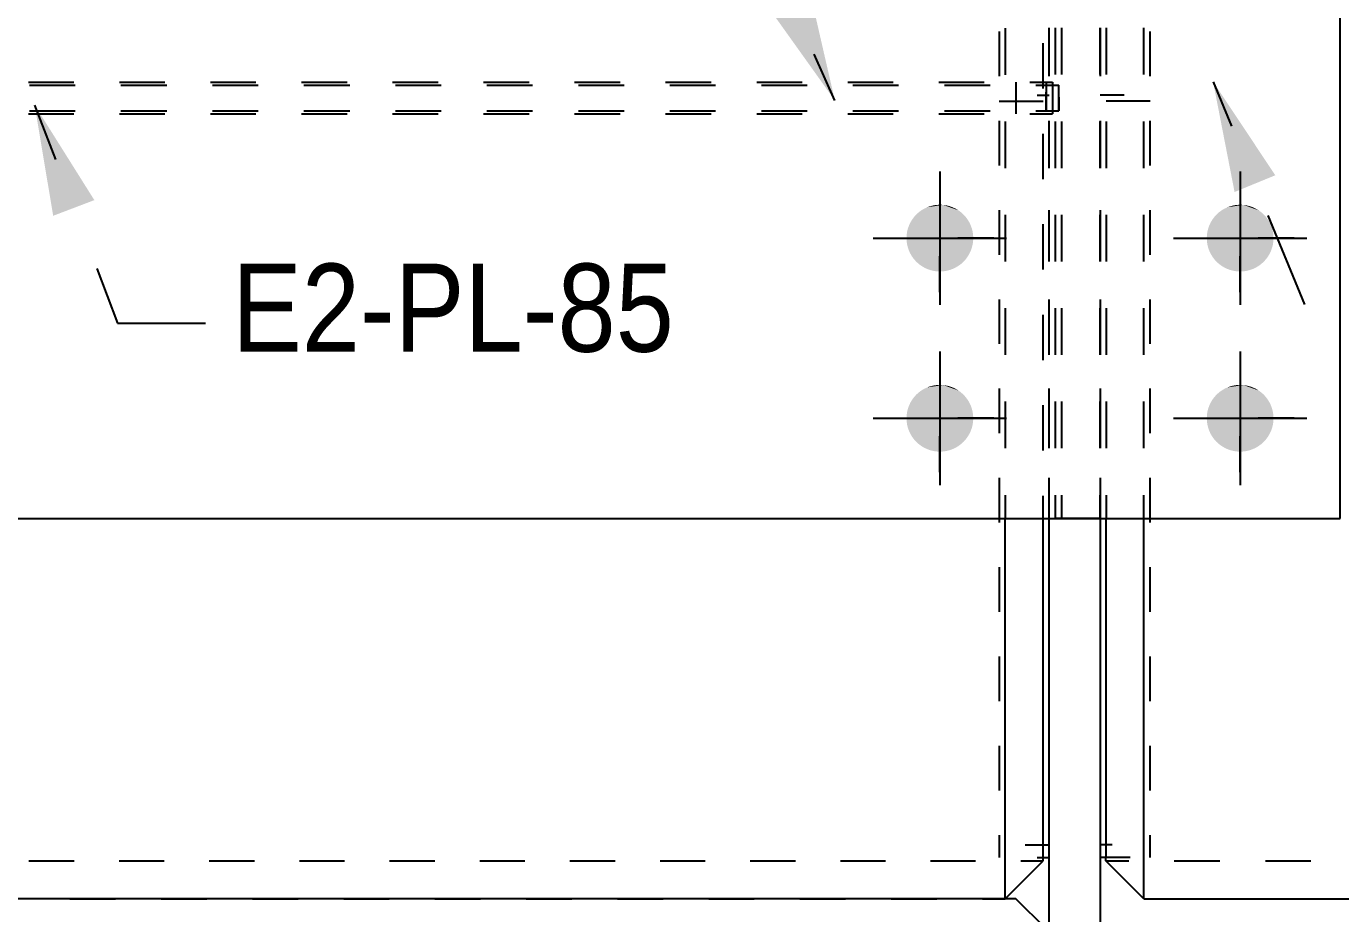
# Model space of a CAD drawing. Header units: millimetres. Extents: x 67 to 383, y 106 to 148.
# Drawn here: x 156.701 to 161.503, y 132.825 to 136.067 of the extents above; entities that cross this region are included whole.
import ezdxf

# ---------------------------------------------------------------- set-up
doc = ezdxf.new("R2010")
doc.units = ezdxf.units.MM
doc.linetypes.add('XKITLINE00', pattern=[0])
doc.styles.add('ARIAL', font='ARIAL.TTF')

msp = doc.modelspace()

# ---------------------------------------------------------------- linework, layer by layer
at = {"color": 2, "linetype": 'XKITLINE00'}
for p, q in [((161.5011, 134.269), (161.5011, 137.3404)), ((154.7732, 134.269), (161.5011, 134.269)), ((160.2773, 132.8795), (160.2773, 134.269)), ((160.4159, 133.0426), (160.4159, 134.269)), ((160.4378, 134.2689), (160.6235, 134.2689)), ((160.4378, 132.1847), (160.4378, 134.2689)), ((160.6235, 134.2689), (160.6235, 132.1847)), ((160.6455, 133.0426), (160.6455, 134.269)), ((160.7841, 132.8795), (160.7841, 134.269)), ((160.2773, 132.8795), (160.4162, 133.0184)), ((160.4162, 133.0184), (160.4159, 133.0426)), ((160.4161, 133.0301), (160.4378, 133.0301)), ((160.6453, 133.0301), (160.6235, 133.0301)), ((160.6451, 133.0184), (160.6455, 133.0426)), ((160.6451, 133.0184), (160.6455, 133.0184)), ((160.7841, 132.8795), (160.6451, 133.0184)), ((160.3165, 132.8795), (155.9032, 132.8795)), ((160.4262, 132.7698), (160.3165, 132.8795)), ((160.7841, 132.8795), (165.3038, 132.8795))]:
    msp.add_line(p, q, dxfattribs=at)
at = {"linetype": 'XKITLINE00'}
for p, q in [((160.255, 136.0478), (160.255, 135.8847)), ((160.2773, 136.0604), (160.2773, 135.8898)), ((160.4378, 135.89), (160.4378, 136.0606)), ((160.4378, 135.8847), (160.4378, 136.0478)), ((160.461, 135.89), (160.461, 136.0607)), ((160.4842, 135.89), (160.4842, 136.0606)), ((160.6235, 136.0607), (160.6235, 135.89)), ((160.6235, 136.0606), (160.6235, 135.89)), ((160.6235, 135.89), (160.6235, 136.0606)), ((160.6235, 136.0478), (160.6235, 135.8847)), ((160.6455, 136.0607), (160.6455, 135.89)), ((160.7841, 135.89), (160.7841, 136.0607)), ((160.8064, 135.8847), (160.8064, 136.0478)), ((161.5011, 135.89), (161.5011, 136.0606)), ((160.4159, 135.8393), (160.4159, 136.0046)), ((159.6547, 135.7961), (159.5788, 135.9646)), ((156.7087, 135.8627), (156.8749, 135.8627)), ((156.7126, 135.8511), (156.8797, 135.8511)), ((157.0412, 135.8627), (157.2075, 135.8627)), ((157.0468, 135.8511), (157.2139, 135.8511)), ((157.3738, 135.8627), (157.5401, 135.8627)), ((157.381, 135.8511), (157.5482, 135.8511)), ((157.7064, 135.8627), (157.8726, 135.8627)), ((157.7153, 135.8511), (157.8824, 135.8511)), ((158.0389, 135.8627), (158.2052, 135.8627)), ((158.0495, 135.8511), (158.2166, 135.8511)), ((158.3715, 135.8627), (158.5378, 135.8627)), ((158.3837, 135.8511), (158.5508, 135.8511)), ((158.7041, 135.8627), (158.8703, 135.8627)), ((158.7179, 135.8511), (158.8851, 135.8511)), ((159.0366, 135.8627), (159.2029, 135.8627)), ((159.0522, 135.8511), (159.2193, 135.8511)), ((159.3692, 135.8627), (159.5355, 135.8627)), ((159.3864, 135.8511), (159.5535, 135.8511)), ((159.7017, 135.8627), (159.868, 135.8627)), ((159.7206, 135.8511), (159.8877, 135.8511)), ((160.0343, 135.8627), (160.2006, 135.8627)), ((160.0548, 135.8511), (160.222, 135.8511)), ((160.3171, 135.7466), (160.3171, 135.8627)), ((160.3669, 135.8627), (160.45, 135.8627)), ((160.3891, 135.8511), (160.4726, 135.8511)), ((160.4262, 135.8511), (160.4262, 135.7582)), ((160.4268, 135.8627), (160.4268, 135.8179)), ((160.45, 135.8627), (160.45, 135.7466)), ((160.4726, 135.7582), (160.4726, 135.8511)), ((161.0367, 135.8639), (161.1035, 135.7012)), ((160.3937, 135.8156), (160.4378, 135.8156)), ((160.4262, 135.7582), (160.4262, 135.8262)), ((160.4726, 135.8079), (160.4726, 135.7582)), ((160.7113, 135.8156), (160.6235, 135.8156)), ((156.7126, 135.7582), (156.8797, 135.7582)), ((156.7315, 135.7789), (156.8072, 135.5798)), ((157.0468, 135.7582), (157.2139, 135.7582)), ((157.381, 135.7582), (157.5482, 135.7582)), ((157.7153, 135.7582), (157.8824, 135.7582)), ((158.0495, 135.7582), (158.2166, 135.7582)), ((158.3837, 135.7582), (158.5508, 135.7582)), ((158.7179, 135.7582), (158.8851, 135.7582)), ((159.0522, 135.7582), (159.2193, 135.7582)), ((159.3864, 135.7582), (159.5535, 135.7582)), ((159.7206, 135.7582), (159.8877, 135.7582)), ((160.0548, 135.7582), (160.222, 135.7582)), ((160.255, 135.7936), (160.4159, 135.7936)), ((160.3891, 135.7582), (160.4726, 135.7582)), ((160.8064, 135.7936), (160.6455, 135.7936)), ((156.7087, 135.7466), (156.8749, 135.7466)), ((157.0412, 135.7466), (157.2075, 135.7466)), ((157.3738, 135.7466), (157.5401, 135.7466)), ((157.7064, 135.7466), (157.8726, 135.7466)), ((158.0389, 135.7466), (158.2052, 135.7466)), ((158.3715, 135.7466), (158.5378, 135.7466)), ((158.7041, 135.7466), (158.8703, 135.7466)), ((159.0366, 135.7466), (159.2029, 135.7466)), ((159.3692, 135.7466), (159.5355, 135.7466)), ((159.7017, 135.7466), (159.868, 135.7466)), ((160.0343, 135.7466), (160.2006, 135.7466)), ((160.255, 135.7216), (160.255, 135.5585)), ((160.2773, 135.7191), (160.2773, 135.5485)), ((160.3669, 135.7466), (160.45, 135.7466)), ((160.4378, 135.5585), (160.4378, 135.7216)), ((160.4378, 135.5487), (160.4378, 135.7193)), ((160.461, 135.5488), (160.461, 135.7194)), ((160.4842, 135.5487), (160.4842, 135.7194)), ((160.6235, 135.7216), (160.6235, 135.5585)), ((160.6235, 135.7194), (160.6235, 135.5487)), ((160.6235, 135.7194), (160.6235, 135.5488)), ((160.6235, 135.5487), (160.6235, 135.7193)), ((160.6455, 135.7194), (160.6455, 135.5488)), ((160.7841, 135.5488), (160.7841, 135.7194)), ((160.8064, 135.5585), (160.8064, 135.7216)), ((161.5011, 135.5487), (161.5011, 135.7194)), ((160.4159, 135.5087), (160.4159, 135.674)), ((160.255, 135.3953), (160.255, 135.2322)), ((160.2773, 135.3779), (160.2773, 135.2073)), ((160.4378, 135.2322), (160.4378, 135.3953)), ((160.4378, 135.2074), (160.4378, 135.3781)), ((160.461, 135.2075), (160.461, 135.3781)), ((160.4842, 135.2075), (160.4842, 135.3781)), ((160.6235, 135.3953), (160.6235, 135.2322)), ((160.6235, 135.3781), (160.6235, 135.2075)), ((160.6235, 135.2074), (160.6235, 135.3781)), ((160.6235, 135.3781), (160.6235, 135.2075)), ((160.6455, 135.3781), (160.6455, 135.2075)), ((160.7841, 135.2075), (160.7841, 135.3781)), ((160.8064, 135.2322), (160.8064, 135.3953)), ((161.2372, 135.3759), (161.3709, 135.0505)), ((161.5011, 135.2075), (161.5011, 135.3781)), ((160.4159, 135.1781), (160.4159, 135.3434)), ((156.9586, 135.1815), (157.0344, 134.9824)), ((160.255, 135.0691), (160.255, 134.906)), ((160.2773, 135.0367), (160.2773, 134.8661)), ((160.4378, 134.906), (160.4378, 135.0691)), ((160.4378, 134.8661), (160.4378, 135.0368)), ((160.461, 134.8662), (160.461, 135.0369)), ((160.4842, 134.8662), (160.4842, 135.0368)), ((160.6235, 135.0691), (160.6235, 134.906)), ((160.6235, 135.0369), (160.6235, 134.8662)), ((160.6235, 135.0368), (160.6235, 134.8662)), ((160.6235, 134.8661), (160.6235, 135.0368)), ((160.6455, 135.0369), (160.6455, 134.8662)), ((160.7841, 134.8662), (160.7841, 135.0369)), ((160.8064, 134.906), (160.8064, 135.0691)), ((161.5011, 134.8662), (161.5011, 135.0368)), ((157.0344, 134.9824), (157.3561, 134.9824)), ((160.4159, 134.8475), (160.4159, 135.0128)), ((160.255, 134.7429), (160.255, 134.5797)), ((160.4378, 134.5797), (160.4378, 134.7429)), ((160.6235, 134.7429), (160.6235, 134.5797)), ((160.8064, 134.5797), (160.8064, 134.7429)), ((160.2773, 134.6955), (160.2773, 134.5249)), ((160.4378, 134.5249), (160.4378, 134.6955)), ((160.461, 134.5249), (160.461, 134.6956)), ((160.4842, 134.5249), (160.4842, 134.6956)), ((160.6235, 134.6956), (160.6235, 134.5249)), ((160.6235, 134.6956), (160.6235, 134.5249)), ((160.6235, 134.5249), (160.6235, 134.6955)), ((160.6455, 134.6956), (160.6455, 134.5249)), ((160.7841, 134.5249), (160.7841, 134.6956)), ((161.5011, 134.5249), (161.5011, 134.6956)), ((160.4159, 134.5169), (160.4159, 134.6822)), ((160.255, 134.4166), (160.255, 134.2535)), ((160.4378, 134.2535), (160.4378, 134.4166)), ((160.6235, 134.4166), (160.6235, 134.2535)), ((160.8064, 134.2535), (160.8064, 134.4166)), ((160.2773, 134.3543), (160.2773, 134.269)), ((160.4159, 134.269), (160.4159, 134.3516)), ((160.4378, 134.2689), (160.4378, 134.3542)), ((160.461, 134.269), (160.461, 134.3543)), ((160.4842, 134.269), (160.4842, 134.3543)), ((160.6235, 134.3543), (160.6235, 134.269)), ((160.6235, 134.3543), (160.6235, 134.269)), ((160.6235, 134.2689), (160.6235, 134.3542)), ((160.6455, 134.3543), (160.6455, 134.269)), ((160.7841, 134.269), (160.7841, 134.3543)), ((161.5011, 134.269), (161.5011, 134.3543)), ((156.7075, 134.269), (156.8757, 134.269)), ((157.0439, 134.269), (157.2121, 134.269)), ((157.3803, 134.269), (157.5485, 134.269)), ((157.7167, 134.269), (157.8849, 134.269)), ((158.0531, 134.269), (158.2213, 134.269)), ((158.3895, 134.269), (158.5577, 134.269)), ((158.7259, 134.269), (158.894, 134.269)), ((159.0622, 134.269), (159.2304, 134.269)), ((159.3986, 134.269), (159.5668, 134.269)), ((159.735, 134.269), (159.9032, 134.269)), ((160.0714, 134.269), (160.2396, 134.269)), ((160.4078, 134.269), (160.576, 134.269)), ((160.6235, 134.269), (160.4627, 134.269)), ((160.4842, 134.269), (160.6235, 134.269)), ((160.4842, 134.269), (160.5058, 134.269)), ((160.5738, 134.2689), (160.6235, 134.2689)), ((160.7442, 134.269), (160.9124, 134.269)), ((161.0806, 134.269), (161.2488, 134.269)), ((161.417, 134.269), (161.5011, 134.269)), ((160.255, 134.0904), (160.255, 133.9273)), ((160.4378, 133.9273), (160.4378, 134.0904)), ((160.6235, 134.0904), (160.6235, 133.9273)), ((160.8064, 133.9273), (160.8064, 134.0904)), ((160.255, 133.7641), (160.255, 133.601)), ((160.4378, 133.601), (160.4378, 133.7641)), ((160.6235, 133.7641), (160.6235, 133.601)), ((160.8064, 133.601), (160.8064, 133.7641)), ((160.255, 133.4379), (160.255, 133.2748)), ((160.4378, 133.2748), (160.4378, 133.4379)), ((160.6235, 133.4379), (160.6235, 133.2748)), ((160.8064, 133.2748), (160.8064, 133.4379)), ((160.255, 133.1117), (160.255, 133.0301)), ((160.4378, 133.0301), (160.4378, 133.1117)), ((160.6235, 133.1117), (160.6235, 133.0301)), ((160.8064, 133.0301), (160.8064, 133.1117)), ((160.3499, 133.0765), (160.4378, 133.0765)), ((160.6674, 133.0765), (160.6235, 133.0765)), ((156.7108, 133.0184), (156.8755, 133.0184)), ((157.0402, 133.0184), (157.2049, 133.0184)), ((157.3696, 133.0184), (157.5343, 133.0184)), ((157.699, 133.0184), (157.8636, 133.0184)), ((158.0283, 133.0184), (158.193, 133.0184)), ((158.3577, 133.0184), (158.5224, 133.0184)), ((158.6871, 133.0184), (158.8517, 133.0184)), ((159.0164, 133.0184), (159.1811, 133.0184)), ((159.3458, 133.0184), (159.5105, 133.0184)), ((159.6752, 133.0184), (159.8398, 133.0184)), ((160.0045, 133.0184), (160.1692, 133.0184)), ((160.3339, 133.0184), (160.4162, 133.0184)), ((160.3939, 133.0301), (160.4161, 133.0301)), ((160.7332, 133.0301), (160.6453, 133.0301)), ((160.6455, 133.0184), (160.7287, 133.0184)), ((160.895, 133.0184), (161.0614, 133.0184)), ((161.2278, 133.0184), (161.3942, 133.0184)), ((156.8604, 132.8795), (157.0271, 132.8795)), ((157.1937, 132.8795), (157.3604, 132.8795)), ((157.5271, 132.8795), (157.6938, 132.8795)), ((157.8605, 132.8795), (158.0271, 132.8795)), ((158.1938, 132.8795), (158.3605, 132.8795)), ((158.5272, 132.8795), (158.6938, 132.8795)), ((158.8605, 132.8795), (159.0272, 132.8795)), ((159.1939, 132.8795), (159.3606, 132.8795)), ((159.5272, 132.8795), (159.6939, 132.8795)), ((159.8606, 132.8795), (160.0273, 132.8795)), ((160.1939, 132.8795), (160.2773, 132.8795))]:
    msp.add_line(p, q, dxfattribs=at)
at = {"color": 3, "linetype": 'XKITLINE00'}
for p, q in [((160.0385, 135.5367), (160.0385, 135.0489)), ((161.1355, 135.5367), (161.1355, 135.0489)), ((160.0385, 135.4902), (160.0385, 135.3587)), ((161.1355, 135.4902), (161.1355, 135.3587)), ((159.7946, 135.2928), (160.2824, 135.2928)), ((159.8411, 135.2928), (159.9726, 135.2928)), ((160.236, 135.2928), (160.1045, 135.2928)), ((160.8916, 135.2928), (161.3793, 135.2928)), ((160.938, 135.2928), (161.0695, 135.2928)), ((161.3329, 135.2928), (161.2014, 135.2928)), ((160.0385, 135.0953), (160.0385, 135.2268)), ((161.1355, 135.0953), (161.1355, 135.2268)), ((160.0385, 134.8785), (160.0385, 134.3908)), ((161.1355, 134.8785), (161.1355, 134.3908)), ((160.0385, 134.8321), (160.0385, 134.7006)), ((161.1355, 134.8321), (161.1355, 134.7006)), ((159.7946, 134.6346), (160.2824, 134.6346)), ((159.8411, 134.6346), (159.9726, 134.6346)), ((160.236, 134.6346), (160.1045, 134.6346)), ((160.8916, 134.6346), (161.3793, 134.6346)), ((160.938, 134.6346), (161.0695, 134.6346)), ((161.3329, 134.6346), (161.2014, 134.6346)), ((160.0385, 134.4372), (160.0385, 134.5687)), ((161.1355, 134.4372), (161.1355, 134.5687))]:
    msp.add_line(p, q, dxfattribs=at)
at = {"linetype": 'Continuous'}
for points in [[(159.6547, 135.7961), (159.4162, 136.1298), (159.6547, 135.7961), (159.5629, 136.1959)], [(161.0367, 135.8639), (161.2639, 135.5224), (161.0367, 135.8639), (161.1151, 135.4613)], [(156.7315, 135.7789), (156.9496, 135.4316), (156.7315, 135.7789), (156.7992, 135.3744)]]:
    msp.add_solid(points, dxfattribs=at)
at = {"color": 3, "linetype": 'Continuous'}
for points in [[(160.0505, 135.4142), (159.9172, 135.3048), (159.9166, 135.2928)], [(160.0505, 135.4142), (159.9166, 135.2928), (159.9172, 135.2808)], [(160.0505, 135.4142), (159.9189, 135.3166), (159.9172, 135.3048)], [(160.0505, 135.4142), (159.9172, 135.2808), (159.9189, 135.269)], [(160.0505, 135.4142), (159.9218, 135.3282), (159.9189, 135.3166)], [(160.0505, 135.4142), (159.9189, 135.269), (159.9218, 135.2574)], [(160.0505, 135.4142), (159.9259, 135.3395), (159.9218, 135.3282)], [(160.0505, 135.4142), (159.9218, 135.2574), (159.9259, 135.2461)], [(160.0505, 135.4142), (159.931, 135.3503), (159.9259, 135.3395)], [(160.0505, 135.4142), (159.9259, 135.2461), (159.931, 135.2353)], [(160.0505, 135.4142), (159.9371, 135.3605), (159.931, 135.3503)], [(160.0505, 135.4142), (159.931, 135.2353), (159.9371, 135.2251)], [(160.0505, 135.4142), (159.9443, 135.3702), (159.9371, 135.3605)], [(160.0505, 135.4142), (159.9371, 135.2251), (159.9443, 135.2154)], [(160.0505, 135.4142), (159.9523, 135.379), (159.9443, 135.3702)], [(160.0505, 135.4142), (159.9443, 135.2154), (159.9523, 135.2066)], [(160.0505, 135.4142), (159.9612, 135.3871), (159.9523, 135.379)], [(160.0505, 135.4142), (159.9523, 135.2066), (159.9612, 135.1985)], [(160.0505, 135.4142), (159.9708, 135.3942), (159.9612, 135.3871)], [(160.0505, 135.4142), (159.9612, 135.1985), (159.9708, 135.1914)], [(160.0505, 135.4142), (159.981, 135.4003), (159.9708, 135.3942)], [(160.0505, 135.4142), (159.9708, 135.1914), (159.981, 135.1853)], [(160.0505, 135.4142), (159.9919, 135.4055), (159.981, 135.4003)], [(160.0505, 135.4142), (159.981, 135.1853), (159.9919, 135.1801)], [(160.0505, 135.4142), (160.0031, 135.4095), (159.9919, 135.4055)], [(160.0505, 135.4142), (159.9919, 135.1801), (160.0031, 135.1761)], [(160.0505, 135.4142), (160.0147, 135.4124), (160.0031, 135.4095)], [(160.0505, 135.4142), (160.0031, 135.1761), (160.0147, 135.1732)], [(160.0505, 135.4142), (160.0266, 135.4142), (160.0147, 135.4124)], [(160.0505, 135.4142), (160.0147, 135.1732), (160.0266, 135.1714)], [(160.0505, 135.4142), (160.0385, 135.4147), (160.0266, 135.4142)], [(160.0505, 135.4142), (160.0266, 135.1714), (160.0385, 135.1709)], [(160.0505, 135.4142), (160.0385, 135.1709), (160.0505, 135.1714)], [(160.0505, 135.4142), (160.0505, 135.1714), (160.0623, 135.1732)], [(160.0505, 135.4142), (160.0623, 135.1732), (160.0739, 135.1761)], [(160.0505, 135.4142), (160.0739, 135.1761), (160.0852, 135.1801)], [(160.0505, 135.4142), (160.0852, 135.1801), (160.096, 135.1853)], [(160.0505, 135.4142), (160.096, 135.1853), (160.1063, 135.1914)], [(160.0505, 135.4142), (160.1063, 135.1914), (160.1159, 135.1985)], [(160.0505, 135.4142), (160.1159, 135.1985), (160.1247, 135.2066)], [(160.0505, 135.4142), (160.1247, 135.2066), (160.1328, 135.2154)], [(160.0505, 135.4142), (160.1328, 135.2154), (160.1399, 135.2251)], [(160.0505, 135.4142), (160.1399, 135.2251), (160.1461, 135.2353)], [(160.0505, 135.4142), (160.1461, 135.2353), (160.1512, 135.2461)], [(160.0505, 135.4142), (160.1512, 135.2461), (160.1552, 135.2574)], [(160.0505, 135.4142), (160.1552, 135.2574), (160.1581, 135.269)], [(160.0505, 135.4142), (160.1581, 135.269), (160.1599, 135.2808)], [(160.0505, 135.4142), (160.1599, 135.2808), (160.1605, 135.2928)], [(160.0505, 135.4142), (160.1605, 135.2928), (160.1599, 135.3048)], [(160.0505, 135.4142), (160.1599, 135.3048), (160.1581, 135.3166)], [(160.0505, 135.4142), (160.1581, 135.3166), (160.1552, 135.3282)], [(160.0505, 135.4142), (160.1552, 135.3282), (160.1512, 135.3395)], [(160.0505, 135.4142), (160.1512, 135.3395), (160.1461, 135.3503)], [(160.0505, 135.4142), (160.1461, 135.3503), (160.1399, 135.3605)], [(160.0505, 135.4142), (160.1399, 135.3605), (160.1328, 135.3702)], [(160.0505, 135.4142), (160.1328, 135.3702), (160.1247, 135.379)], [(160.0505, 135.4142), (160.1247, 135.379), (160.1159, 135.3871)], [(160.0505, 135.4142), (160.1159, 135.3871), (160.1063, 135.3942)], [(160.0505, 135.4142), (160.1063, 135.3942), (160.096, 135.4003)], [(160.0505, 135.4142), (160.096, 135.4003), (160.0852, 135.4055)], [(160.0505, 135.4142), (160.0852, 135.4055), (160.0739, 135.4095)], [(160.0505, 135.4142), (160.0739, 135.4095), (160.0623, 135.4124)], [(161.1474, 135.4142), (161.0141, 135.3048), (161.0135, 135.2928)], [(161.1474, 135.4142), (161.0135, 135.2928), (161.0141, 135.2808)], [(161.1474, 135.4142), (161.0159, 135.3166), (161.0141, 135.3048)], [(161.1474, 135.4142), (161.0141, 135.2808), (161.0159, 135.269)], [(161.1474, 135.4142), (161.0188, 135.3282), (161.0159, 135.3166)], [(161.1474, 135.4142), (161.0159, 135.269), (161.0188, 135.2574)], [(161.1474, 135.4142), (161.0228, 135.3395), (161.0188, 135.3282)], [(161.1474, 135.4142), (161.0188, 135.2574), (161.0228, 135.2461)], [(161.1474, 135.4142), (161.0279, 135.3503), (161.0228, 135.3395)], [(161.1474, 135.4142), (161.0228, 135.2461), (161.0279, 135.2353)], [(161.1474, 135.4142), (161.0341, 135.3605), (161.0279, 135.3503)], [(161.1474, 135.4142), (161.0279, 135.2353), (161.0341, 135.2251)], [(161.1474, 135.4142), (161.0412, 135.3702), (161.0341, 135.3605)], [(161.1474, 135.4142), (161.0341, 135.2251), (161.0412, 135.2154)], [(161.1474, 135.4142), (161.0492, 135.379), (161.0412, 135.3702)], [(161.1474, 135.4142), (161.0412, 135.2154), (161.0492, 135.2066)], [(161.1474, 135.4142), (161.0581, 135.3871), (161.0492, 135.379)], [(161.1474, 135.4142), (161.0492, 135.2066), (161.0581, 135.1985)], [(161.1474, 135.4142), (161.0677, 135.3942), (161.0581, 135.3871)], [(161.1474, 135.4142), (161.0581, 135.1985), (161.0677, 135.1914)], [(161.1474, 135.4142), (161.078, 135.4003), (161.0677, 135.3942)], [(161.1474, 135.4142), (161.0677, 135.1914), (161.078, 135.1853)], [(161.1474, 135.4142), (161.0888, 135.4055), (161.078, 135.4003)], [(161.1474, 135.4142), (161.078, 135.1853), (161.0888, 135.1801)], [(161.1474, 135.4142), (161.1001, 135.4095), (161.0888, 135.4055)], [(161.1474, 135.4142), (161.0888, 135.1801), (161.1001, 135.1761)], [(161.1474, 135.4142), (161.1117, 135.4124), (161.1001, 135.4095)], [(161.1474, 135.4142), (161.1001, 135.1761), (161.1117, 135.1732)], [(161.1474, 135.4142), (161.1235, 135.4142), (161.1117, 135.4124)], [(161.1474, 135.4142), (161.1117, 135.1732), (161.1235, 135.1714)], [(161.1474, 135.4142), (161.1355, 135.4147), (161.1235, 135.4142)], [(161.1474, 135.4142), (161.1235, 135.1714), (161.1355, 135.1709)], [(161.1474, 135.4142), (161.1355, 135.1709), (161.1474, 135.1714)], [(161.1474, 135.4142), (161.1474, 135.1714), (161.1592, 135.1732)], [(161.1474, 135.4142), (161.1592, 135.1732), (161.1708, 135.1761)], [(161.1474, 135.4142), (161.1708, 135.1761), (161.1821, 135.1801)], [(161.1474, 135.4142), (161.1821, 135.1801), (161.1929, 135.1853)], [(161.1474, 135.4142), (161.1929, 135.1853), (161.2032, 135.1914)], [(161.1474, 135.4142), (161.2032, 135.1914), (161.2128, 135.1985)], [(161.1474, 135.4142), (161.2128, 135.1985), (161.2217, 135.2066)], [(161.1474, 135.4142), (161.2217, 135.2066), (161.2297, 135.2154)], [(161.1474, 135.4142), (161.2297, 135.2154), (161.2368, 135.2251)], [(161.1474, 135.4142), (161.2368, 135.2251), (161.243, 135.2353)], [(161.1474, 135.4142), (161.243, 135.2353), (161.2481, 135.2461)], [(161.1474, 135.4142), (161.2481, 135.2461), (161.2521, 135.2574)], [(161.1474, 135.4142), (161.2521, 135.2574), (161.2551, 135.269)], [(161.1474, 135.4142), (161.2551, 135.269), (161.2568, 135.2808)], [(161.1474, 135.4142), (161.2568, 135.2808), (161.2574, 135.2928)], [(161.1474, 135.4142), (161.2574, 135.2928), (161.2568, 135.3048)], [(161.1474, 135.4142), (161.2568, 135.3048), (161.2551, 135.3166)], [(161.1474, 135.4142), (161.2551, 135.3166), (161.2521, 135.3282)], [(161.1474, 135.4142), (161.2521, 135.3282), (161.2481, 135.3395)], [(161.1474, 135.4142), (161.2481, 135.3395), (161.243, 135.3503)], [(161.1474, 135.4142), (161.243, 135.3503), (161.2368, 135.3605)], [(161.1474, 135.4142), (161.2368, 135.3605), (161.2297, 135.3702)], [(161.1474, 135.4142), (161.2297, 135.3702), (161.2217, 135.379)], [(161.1474, 135.4142), (161.2217, 135.379), (161.2128, 135.3871)], [(161.1474, 135.4142), (161.2128, 135.3871), (161.2032, 135.3942)], [(161.1474, 135.4142), (161.2032, 135.3942), (161.1929, 135.4003)], [(161.1474, 135.4142), (161.1929, 135.4003), (161.1821, 135.4055)], [(161.1474, 135.4142), (161.1821, 135.4055), (161.1708, 135.4095)], [(161.1474, 135.4142), (161.1708, 135.4095), (161.1592, 135.4124)], [(160.0505, 134.756), (159.9172, 134.6466), (159.9166, 134.6346)], [(160.0505, 134.756), (159.9166, 134.6346), (159.9172, 134.6227)], [(160.0505, 134.756), (159.9189, 134.6584), (159.9172, 134.6466)], [(160.0505, 134.756), (159.9172, 134.6227), (159.9189, 134.6109)], [(160.0505, 134.756), (159.9218, 134.67), (159.9189, 134.6584)], [(160.0505, 134.756), (159.9189, 134.6109), (159.9218, 134.5992)], [(160.0505, 134.756), (159.9259, 134.6813), (159.9218, 134.67)], [(160.0505, 134.756), (159.9218, 134.5992), (159.9259, 134.588)], [(160.0505, 134.756), (159.931, 134.6921), (159.9259, 134.6813)], [(160.0505, 134.756), (159.9259, 134.588), (159.931, 134.5772)], [(160.0505, 134.756), (159.9371, 134.7024), (159.931, 134.6921)], [(160.0505, 134.756), (159.931, 134.5772), (159.9371, 134.5669)], [(160.0505, 134.756), (159.9443, 134.712), (159.9371, 134.7024)], [(160.0505, 134.756), (159.9371, 134.5669), (159.9443, 134.5573)], [(160.0505, 134.756), (159.9523, 134.7209), (159.9443, 134.712)], [(160.0505, 134.756), (159.9443, 134.5573), (159.9523, 134.5484)], [(160.0505, 134.756), (159.9612, 134.7289), (159.9523, 134.7209)], [(160.0505, 134.756), (159.9523, 134.5484), (159.9612, 134.5404)], [(160.0505, 134.756), (159.9708, 134.736), (159.9612, 134.7289)], [(160.0505, 134.756), (159.9612, 134.5404), (159.9708, 134.5333)], [(160.0505, 134.756), (159.981, 134.7422), (159.9708, 134.736)], [(160.0505, 134.756), (159.9708, 134.5333), (159.981, 134.5271)], [(160.0505, 134.756), (159.9919, 134.7473), (159.981, 134.7422)], [(160.0505, 134.756), (159.981, 134.5271), (159.9919, 134.522)], [(160.0505, 134.756), (160.0031, 134.7513), (159.9919, 134.7473)], [(160.0505, 134.756), (159.9919, 134.522), (160.0031, 134.5179)], [(160.0505, 134.756), (160.0147, 134.7542), (160.0031, 134.7513)], [(160.0505, 134.756), (160.0031, 134.5179), (160.0147, 134.515)], [(160.0505, 134.756), (160.0266, 134.756), (160.0147, 134.7542)], [(160.0505, 134.756), (160.0147, 134.515), (160.0266, 134.5133)], [(160.0505, 134.756), (160.0385, 134.7566), (160.0266, 134.756)], [(160.0505, 134.756), (160.0266, 134.5133), (160.0385, 134.5127)], [(160.0505, 134.756), (160.0385, 134.5127), (160.0505, 134.5133)], [(160.0505, 134.756), (160.0505, 134.5133), (160.0623, 134.515)], [(160.0505, 134.756), (160.0623, 134.515), (160.0739, 134.5179)], [(160.0505, 134.756), (160.0739, 134.5179), (160.0852, 134.522)], [(160.0505, 134.756), (160.0852, 134.522), (160.096, 134.5271)], [(160.0505, 134.756), (160.096, 134.5271), (160.1063, 134.5333)], [(160.0505, 134.756), (160.1063, 134.5333), (160.1159, 134.5404)], [(160.0505, 134.756), (160.1159, 134.5404), (160.1247, 134.5484)], [(160.0505, 134.756), (160.1247, 134.5484), (160.1328, 134.5573)], [(160.0505, 134.756), (160.1328, 134.5573), (160.1399, 134.5669)], [(160.0505, 134.756), (160.1399, 134.5669), (160.1461, 134.5772)], [(160.0505, 134.756), (160.1461, 134.5772), (160.1512, 134.588)], [(160.0505, 134.756), (160.1512, 134.588), (160.1552, 134.5992)], [(160.0505, 134.756), (160.1552, 134.5992), (160.1581, 134.6109)], [(160.0505, 134.756), (160.1581, 134.6109), (160.1599, 134.6227)], [(160.0505, 134.756), (160.1599, 134.6227), (160.1605, 134.6346)], [(160.0505, 134.756), (160.1605, 134.6346), (160.1599, 134.6466)], [(160.0505, 134.756), (160.1599, 134.6466), (160.1581, 134.6584)], [(160.0505, 134.756), (160.1581, 134.6584), (160.1552, 134.67)], [(160.0505, 134.756), (160.1552, 134.67), (160.1512, 134.6813)], [(160.0505, 134.756), (160.1512, 134.6813), (160.1461, 134.6921)], [(160.0505, 134.756), (160.1461, 134.6921), (160.1399, 134.7024)], [(160.0505, 134.756), (160.1399, 134.7024), (160.1328, 134.712)], [(160.0505, 134.756), (160.1328, 134.712), (160.1247, 134.7209)], [(160.0505, 134.756), (160.1247, 134.7209), (160.1159, 134.7289)], [(160.0505, 134.756), (160.1159, 134.7289), (160.1063, 134.736)], [(160.0505, 134.756), (160.1063, 134.736), (160.096, 134.7422)], [(160.0505, 134.756), (160.096, 134.7422), (160.0852, 134.7473)], [(160.0505, 134.756), (160.0852, 134.7473), (160.0739, 134.7513)], [(160.0505, 134.756), (160.0739, 134.7513), (160.0623, 134.7542)], [(161.1474, 134.756), (161.0141, 134.6466), (161.0135, 134.6346)], [(161.1474, 134.756), (161.0135, 134.6346), (161.0141, 134.6227)], [(161.1474, 134.756), (161.0159, 134.6584), (161.0141, 134.6466)], [(161.1474, 134.756), (161.0141, 134.6227), (161.0159, 134.6109)], [(161.1474, 134.756), (161.0188, 134.67), (161.0159, 134.6584)], [(161.1474, 134.756), (161.0159, 134.6109), (161.0188, 134.5992)], [(161.1474, 134.756), (161.0228, 134.6813), (161.0188, 134.67)], [(161.1474, 134.756), (161.0188, 134.5992), (161.0228, 134.588)], [(161.1474, 134.756), (161.0279, 134.6921), (161.0228, 134.6813)], [(161.1474, 134.756), (161.0228, 134.588), (161.0279, 134.5772)], [(161.1474, 134.756), (161.0341, 134.7024), (161.0279, 134.6921)], [(161.1474, 134.756), (161.0279, 134.5772), (161.0341, 134.5669)], [(161.1474, 134.756), (161.0412, 134.712), (161.0341, 134.7024)], [(161.1474, 134.756), (161.0341, 134.5669), (161.0412, 134.5573)], [(161.1474, 134.756), (161.0492, 134.7209), (161.0412, 134.712)], [(161.1474, 134.756), (161.0412, 134.5573), (161.0492, 134.5484)], [(161.1474, 134.756), (161.0581, 134.7289), (161.0492, 134.7209)], [(161.1474, 134.756), (161.0492, 134.5484), (161.0581, 134.5404)], [(161.1474, 134.756), (161.0677, 134.736), (161.0581, 134.7289)], [(161.1474, 134.756), (161.0581, 134.5404), (161.0677, 134.5333)], [(161.1474, 134.756), (161.078, 134.7422), (161.0677, 134.736)], [(161.1474, 134.756), (161.0677, 134.5333), (161.078, 134.5271)], [(161.1474, 134.756), (161.0888, 134.7473), (161.078, 134.7422)], [(161.1474, 134.756), (161.078, 134.5271), (161.0888, 134.522)], [(161.1474, 134.756), (161.1001, 134.7513), (161.0888, 134.7473)], [(161.1474, 134.756), (161.0888, 134.522), (161.1001, 134.5179)], [(161.1474, 134.756), (161.1117, 134.7542), (161.1001, 134.7513)], [(161.1474, 134.756), (161.1001, 134.5179), (161.1117, 134.515)], [(161.1474, 134.756), (161.1235, 134.756), (161.1117, 134.7542)], [(161.1474, 134.756), (161.1117, 134.515), (161.1235, 134.5133)], [(161.1474, 134.756), (161.1355, 134.7566), (161.1235, 134.756)], [(161.1474, 134.756), (161.1235, 134.5133), (161.1355, 134.5127)], [(161.1474, 134.756), (161.1355, 134.5127), (161.1474, 134.5133)], [(161.1474, 134.756), (161.1474, 134.5133), (161.1592, 134.515)], [(161.1474, 134.756), (161.1592, 134.515), (161.1708, 134.5179)], [(161.1474, 134.756), (161.1708, 134.5179), (161.1821, 134.522)], [(161.1474, 134.756), (161.1821, 134.522), (161.1929, 134.5271)], [(161.1474, 134.756), (161.1929, 134.5271), (161.2032, 134.5333)], [(161.1474, 134.756), (161.2032, 134.5333), (161.2128, 134.5404)], [(161.1474, 134.756), (161.2128, 134.5404), (161.2217, 134.5484)], [(161.1474, 134.756), (161.2217, 134.5484), (161.2297, 134.5573)], [(161.1474, 134.756), (161.2297, 134.5573), (161.2368, 134.5669)], [(161.1474, 134.756), (161.2368, 134.5669), (161.243, 134.5772)], [(161.1474, 134.756), (161.243, 134.5772), (161.2481, 134.588)], [(161.1474, 134.756), (161.2481, 134.588), (161.2521, 134.5992)], [(161.1474, 134.756), (161.2521, 134.5992), (161.2551, 134.6109)], [(161.1474, 134.756), (161.2551, 134.6109), (161.2568, 134.6227)], [(161.1474, 134.756), (161.2568, 134.6227), (161.2574, 134.6346)], [(161.1474, 134.756), (161.2574, 134.6346), (161.2568, 134.6466)], [(161.1474, 134.756), (161.2568, 134.6466), (161.2551, 134.6584)], [(161.1474, 134.756), (161.2551, 134.6584), (161.2521, 134.67)], [(161.1474, 134.756), (161.2521, 134.67), (161.2481, 134.6813)], [(161.1474, 134.756), (161.2481, 134.6813), (161.243, 134.6921)], [(161.1474, 134.756), (161.243, 134.6921), (161.2368, 134.7024)], [(161.1474, 134.756), (161.2368, 134.7024), (161.2297, 134.712)], [(161.1474, 134.756), (161.2297, 134.712), (161.2217, 134.7209)], [(161.1474, 134.756), (161.2217, 134.7209), (161.2128, 134.7289)], [(161.1474, 134.756), (161.2128, 134.7289), (161.2032, 134.736)], [(161.1474, 134.756), (161.2032, 134.736), (161.1929, 134.7422)], [(161.1474, 134.756), (161.1929, 134.7422), (161.1821, 134.7473)], [(161.1474, 134.756), (161.1821, 134.7473), (161.1708, 134.7513)], [(161.1474, 134.756), (161.1708, 134.7513), (161.1592, 134.7542)]]:
    msp.add_solid(points, dxfattribs=at)

# ---------------------------------------------------------------- texts
at = {"color": 3, "style": 'ARIAL', "width": 0.85}
msp.add_text('E2-PL-85', height=0.32177, dxfattribs=at).set_placement((157.4527, 134.8778))

doc.saveas('drawing.dxf')
